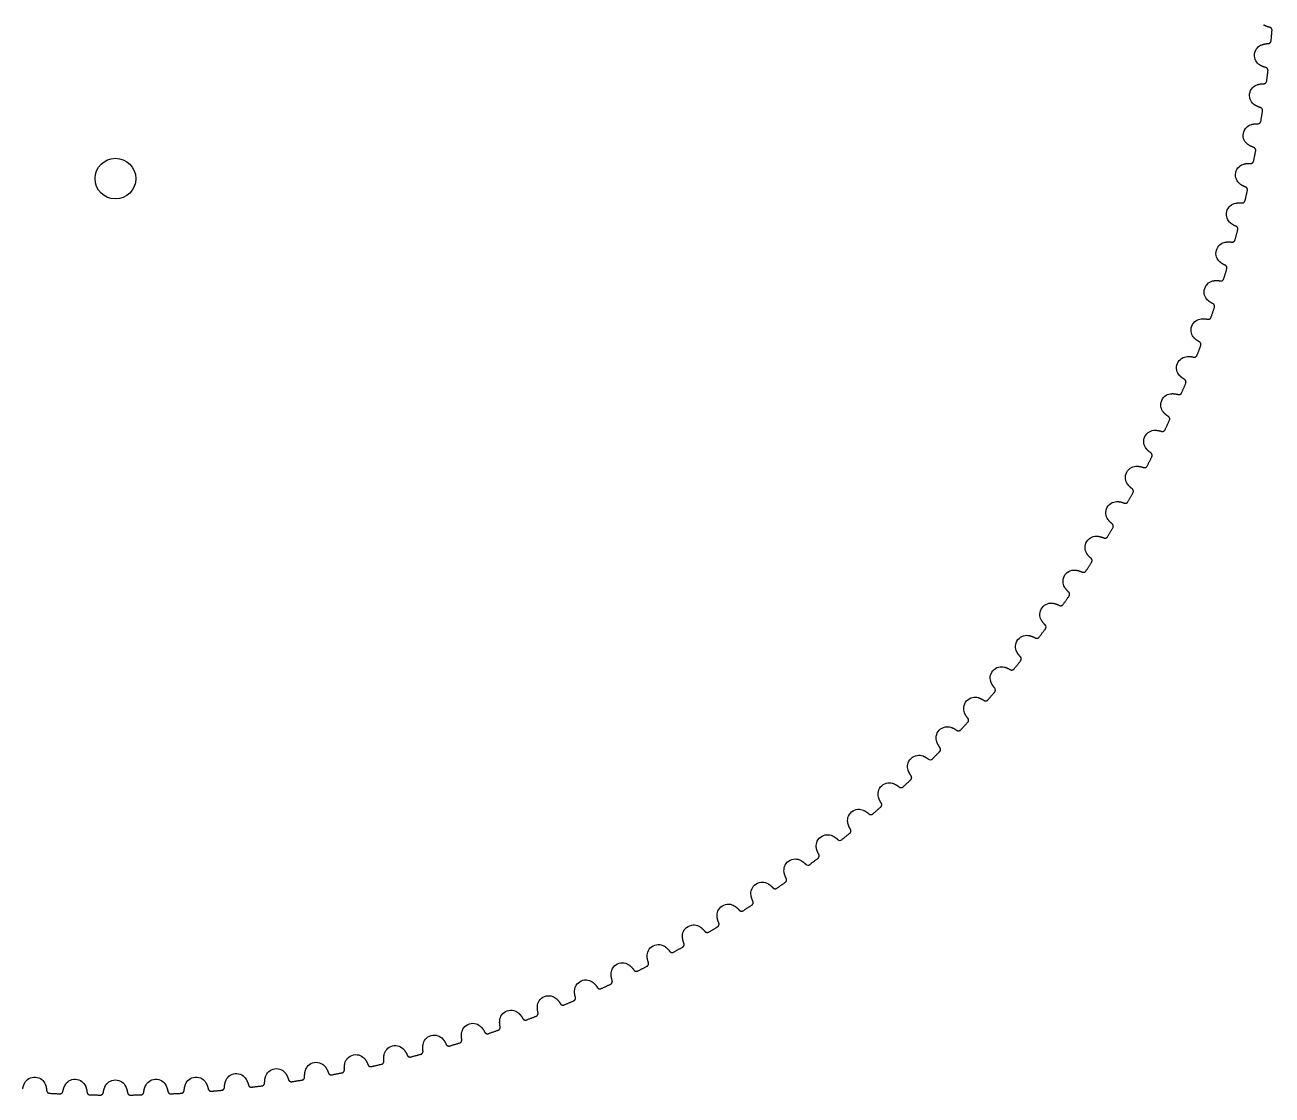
# Model space of a CAD drawing. Extents: x 51 to 165, y 91 to 205.
# Drawn here: x 103.6 to 164.9, y 91.3 to 143.9 of the extents above; entities that cross this region are included whole.
import ezdxf

# ---------------------------------------------------------------- set-up
doc = ezdxf.new("R2010")
doc.units = 0
doc.layers.add('View', color=7, linetype='CONTINUOUS')

msp = doc.modelspace()

# ---------------------------------------------------------------- linework, layer by layer
at = {"layer": 'View'}
msp.add_circle((108.009, 136.3), 1, dxfattribs=at)
for points, degree in [([(164.736, 143.741), (164.579, 143.774), (164.44, 143.854)], 2), ([(164.811, 143.076), (164.855, 143.582)], 1), ([(164.355, 142.88), (164.506, 142.934), (164.666, 142.939)], 2), ([(164.543, 141.764), (164.387, 141.802), (164.25, 141.887)], 2), ([(164.594, 141.097), (164.656, 141.601)], 1), ([(164.131, 140.917), (164.284, 140.966), (164.445, 140.965)], 2), ([(164.28, 139.795), (164.126, 139.839), (163.992, 139.929)], 2), ([(164.308, 139.126), (164.388, 139.628)], 1), ([(163.839, 138.962), (163.994, 139.007), (164.154, 139)], 2), ([(163.949, 137.837), (163.796, 137.886), (163.666, 137.98)], 2), ([(163.954, 137.167), (164.051, 137.666)], 1), ([(163.479, 137.02), (163.635, 137.058), (163.795, 137.047)], 2), ([(163.55, 135.891), (163.399, 135.945), (163.272, 136.044)], 2), ([(163.531, 135.221), (163.645, 135.716)], 1), ([(163.052, 135.091), (163.209, 135.124), (163.369, 135.107)], 2), ([(163.083, 133.96), (162.934, 134.019), (162.811, 134.123)], 2), ([(163.041, 133.291), (163.172, 133.782)], 1), ([(162.557, 133.178), (162.716, 133.205), (162.875, 133.183)], 2), ([(162.549, 132.047), (162.402, 132.111), (162.282, 132.219)], 2), ([(162.484, 131.38), (162.632, 131.866)], 1), ([(161.996, 131.283), (162.155, 131.305), (162.314, 131.277)], 2), ([(161.948, 130.153), (161.804, 130.223), (161.688, 130.334)], 2), ([(161.86, 129.489), (162.025, 129.97)], 1), ([(161.37, 129.409), (161.529, 129.426), (161.686, 129.392)], 2), ([(161.282, 128.282), (161.14, 128.357), (161.028, 128.472)], 2), ([(160.678, 127.559), (160.838, 127.57), (160.994, 127.53)], 2), ([(161.171, 127.621), (161.353, 128.096)], 1), ([(160.551, 126.435), (160.412, 126.514), (160.304, 126.634)], 2), ([(159.922, 125.733), (160.082, 125.739), (160.237, 125.694)], 2), ([(160.416, 125.779), (160.615, 126.246)], 1), ([(159.756, 124.614), (159.619, 124.699), (159.516, 124.822)], 2), ([(159.103, 123.935), (159.263, 123.935), (159.416, 123.885)], 2), ([(159.599, 123.963), (159.813, 124.424)], 1), ([(158.898, 122.823), (158.764, 122.912), (158.665, 123.038)], 2), ([(158.718, 122.178), (158.948, 122.63)], 1), ([(158.221, 122.167), (158.382, 122.161), (158.532, 122.106)], 2), ([(157.978, 121.062), (157.847, 121.156), (157.753, 121.286)], 2), ([(157.775, 120.424), (158.022, 120.868)], 1), ([(157.279, 120.431), (157.439, 120.419), (157.588, 120.358)], 2), ([(156.997, 119.335), (156.87, 119.433), (156.78, 119.566)], 2), ([(156.772, 118.704), (157.034, 119.14)], 1), ([(156.276, 118.728), (156.436, 118.711), (156.582, 118.645)], 2), ([(155.956, 117.643), (155.833, 117.746), (155.747, 117.882)], 2), ([(155.709, 117.02), (155.986, 117.446)], 1), ([(155.214, 117.062), (155.374, 117.039), (155.518, 116.968)], 2), ([(154.857, 115.988), (154.737, 116.095), (154.657, 116.234)], 2), ([(154.096, 115.433), (154.254, 115.405), (154.395, 115.329)], 2), ([(154.589, 115.375), (154.88, 115.791)], 1), ([(153.701, 114.373), (153.585, 114.484), (153.509, 114.626)], 2), ([(153.411, 113.769), (153.717, 114.175)], 1), ([(153.717, 114.175), (153.762, 114.227), (153.754, 114.329), (153.701, 114.373)], 3), ([(152.92, 113.845), (153.077, 113.811), (153.216, 113.73)], 2), ([(152.489, 112.799), (152.377, 112.914), (152.306, 113.058)], 2), ([(152.498, 112.601), (152.545, 112.651), (152.54, 112.753), (152.489, 112.799)], 3), ([(151.691, 112.298), (151.846, 112.259), (151.982, 112.174)], 2), ([(152.178, 112.206), (152.498, 112.601)], 1), ([(150.892, 110.686), (151.225, 111.07)], 1), ([(151.223, 111.268), (151.115, 111.387), (151.049, 111.534)], 2), ([(151.225, 111.07), (151.274, 111.118), (151.272, 111.221), (151.223, 111.268)], 3), ([(150.407, 110.796), (150.562, 110.751), (150.695, 110.661)], 2), ([(149.904, 109.783), (149.8, 109.905), (149.74, 110.054)], 2), ([(149.9, 109.584), (149.95, 109.631), (149.952, 109.734), (149.904, 109.783)], 3), ([(149.073, 109.339), (149.225, 109.289), (149.355, 109.194)], 2), ([(149.553, 109.212), (149.9, 109.584)], 1), ([(148.534, 108.344), (148.435, 108.47), (148.38, 108.621)], 2), ([(147.688, 107.93), (147.839, 107.874), (147.965, 107.775)], 2), ([(148.164, 107.786), (148.523, 108.146)], 1), ([(148.523, 108.146), (148.575, 108.191), (148.581, 108.293), (148.534, 108.344)], 3), ([(147.965, 107.775), (148.016, 107.729), (148.118, 107.735), (148.164, 107.786)], 3), ([(146.725, 106.41), (147.097, 106.756)], 1), ([(147.115, 106.954), (147.02, 107.084), (146.97, 107.237)], 2), ([(146.255, 106.569), (146.404, 106.509), (146.526, 106.405)], 2), ([(146.526, 106.405), (146.576, 106.357), (146.678, 106.359), (146.725, 106.41)], 3), ([(145.648, 105.615), (145.558, 105.747), (145.513, 105.902)], 2), ([(144.775, 105.26), (144.922, 105.195), (145.041, 105.087)], 2), ([(145.041, 105.087), (145.088, 105.037), (145.191, 105.035), (145.24, 105.084)], 3), ([(145.24, 105.084), (145.623, 105.417)], 1), ([(144.136, 104.327), (144.05, 104.463), (144.011, 104.619)], 2), ([(143.251, 104.003), (143.395, 103.933), (143.51, 103.821)], 2), ([(143.51, 103.821), (143.556, 103.769), (143.658, 103.764), (143.709, 103.811)], 3), ([(143.709, 103.811), (144.104, 104.131)], 1), ([(142.579, 103.093), (142.498, 103.232), (142.465, 103.389)], 2), ([(141.683, 102.8), (141.825, 102.725), (141.936, 102.609)], 2), ([(141.936, 102.609), (141.98, 102.556), (142.082, 102.547), (142.134, 102.592)], 3), ([(142.134, 102.592), (142.54, 102.898)], 1), ([(140.98, 101.914), (140.904, 102.056), (140.876, 102.214)], 2), ([(140.075, 101.653), (140.214, 101.572), (140.321, 101.453)], 2), ([(140.518, 101.429), (140.935, 101.721)], 1), ([(138.427, 100.562), (138.564, 100.477), (138.666, 100.353)], 2), ([(138.863, 100.323), (139.289, 100.6)], 1), ([(139.341, 100.792), (139.27, 100.936), (139.248, 101.095)], 2), ([(137.664, 99.7271), (137.598, 99.8736), (137.581, 100.033)], 2), ([(136.743, 99.5296), (136.876, 99.4396), (136.974, 99.3127)], 2), ([(137.17, 99.2755), (137.605, 99.5372)], 1), ([(135.951, 98.7218), (135.89, 98.8705), (135.879, 99.0307)], 2), ([(134.204, 97.7768), (134.148, 97.9275), (134.142, 98.0881)], 2), ([(135.023, 98.5565), (135.153, 98.4619), (135.247, 98.3316)], 2), ([(135.441, 98.2877), (135.885, 98.5341)], 1), ([(133.271, 97.644), (133.397, 97.5449), (133.487, 97.4115)], 2), ([(133.679, 97.3608), (134.132, 97.5915)], 1), ([(132.424, 96.8934), (132.374, 97.046), (132.374, 97.2066)], 2), ([(130.615, 96.0726), (130.571, 96.2269), (130.576, 96.3874)], 2), ([(131.488, 96.7932), (131.61, 96.6898), (131.695, 96.5533)], 2), ([(131.885, 96.496), (132.346, 96.7107)], 1), ([(128.779, 95.3155), (128.74, 95.4712), (128.751, 95.6314)], 2), ([(129.676, 96.0052), (129.795, 95.8976), (129.875, 95.7582)], 2), ([(130.063, 95.6943), (130.531, 95.8928)], 1), ([(127.837, 95.2809), (127.953, 95.1692), (128.028, 95.0271)], 2), ([(128.214, 94.9566), (128.688, 95.1387)], 1), ([(125.975, 94.6212), (126.086, 94.5055), (126.156, 94.3609)], 2), ([(126.34, 94.284), (126.82, 94.4494)], 1), ([(126.917, 94.6229), (126.883, 94.7799), (126.9, 94.9397)], 2), ([(124.091, 94.0269), (124.198, 93.9074), (124.263, 93.7605)], 2), ([(124.443, 93.6772), (124.929, 93.8258)], 1), ([(125.032, 93.9957), (125.004, 94.1538), (125.026, 94.3129)], 2), ([(121.203, 92.9405), (121.185, 93.1002), (121.219, 93.2574)], 2), ([(122.187, 93.4987), (122.29, 93.3756), (122.349, 93.2264)], 2), ([(122.527, 93.1369), (123.018, 93.2684)], 1), ([(123.127, 93.4347), (123.104, 93.5937), (123.132, 93.7519)], 2), ([(118.329, 92.6432), (118.424, 92.5132), (118.473, 92.3602)], 2), ([(119.263, 92.5138), (119.251, 92.674), (119.29, 92.8299)], 2), ([(120.266, 93.0373), (120.364, 92.9106), (120.419, 92.7595)], 2), ([(120.593, 92.6639), (121.088, 92.7782)], 1), ([(113.37, 91.6431), (113.375, 91.8036), (113.43, 91.9546)], 2), ([(114.422, 92.0589), (114.507, 91.9226), (114.545, 91.7666)], 2), ([(115.344, 91.8647), (115.343, 92.0253), (115.393, 92.1781)], 2), ([(116.381, 92.317), (116.47, 92.1837), (116.514, 92.0291)], 2), ([(116.681, 91.9216), (117.183, 92.0011)], 1), ([(117.309, 92.155), (117.303, 92.3155), (117.347, 92.47)], 2), ([(118.644, 92.2586), (119.142, 92.3555)], 1), ([(103.45, 91.5729), (103.483, 91.7302), (103.563, 91.8694)], 2), ([(104.558, 91.7998), (104.618, 91.6508), (104.629, 91.4905)], 2), ([(104.77, 91.3505), (105.277, 91.3239)], 1), ([(105.432, 91.4484), (105.46, 91.6067), (105.535, 91.7486)], 2), ([(106.532, 91.7137), (106.597, 91.5669), (106.614, 91.4071)], 2), ([(107.418, 91.3931), (107.44, 91.5522), (107.51, 91.6967)], 2), ([(108.508, 91.6967), (108.578, 91.5522), (108.6, 91.3931)], 2), ([(109.405, 91.4071), (109.421, 91.5669), (109.486, 91.7137)], 2), ([(110.483, 91.7486), (110.558, 91.6067), (110.586, 91.4484)], 2), ([(110.741, 91.3239), (111.248, 91.3505)], 1), ([(111.389, 91.4905), (111.4, 91.6508), (111.46, 91.7998)], 2), ([(112.455, 91.8694), (112.535, 91.7302), (112.568, 91.5729)], 2), ([(112.727, 91.454), (113.234, 91.4982)], 1), ([(114.708, 91.6533), (115.213, 91.7152)], 1), ([(106.759, 91.2722), (107.268, 91.2633)], 1), ([(108.75, 91.2633), (109.259, 91.2722)], 1)]:
    msp.add_open_spline(points, degree=degree, dxfattribs=at)
for points, degree, knots in [([(164.855, 143.582), (164.86, 143.635), (164.826, 143.684), (164.789, 143.731), (164.736, 143.741)], 2, [0, 0, 0, 0.724386, 0.724386, 1.44877, 1.44877, 1.44877]), ([(164.25, 141.887), (164.18, 141.931), (164.108, 141.999), (164.058, 142.092), (164.007, 142.183), (163.98, 142.301), (163.992, 142.416), (164.004, 142.532), (164.055, 142.641), (164.124, 142.72), (164.193, 142.8), (164.277, 142.852), (164.355, 142.88)], 3, [0, 0, 0, 0, 0.558599, 0.558599, 0.558599, 1.1172, 1.1172, 1.1172, 1.6758, 1.6758, 1.6758, 2.2344, 2.2344, 2.2344, 2.2344]), ([(164.666, 142.939), (164.719, 142.941), (164.764, 142.98), (164.807, 143.023), (164.811, 143.076)], 2, [0, 0, 0, 0.724386, 0.724386, 1.44877, 1.44877, 1.44877]), ([(164.656, 141.601), (164.663, 141.654), (164.63, 141.704), (164.594, 141.752), (164.543, 141.764)], 2, [0, 0, 0, 0.724386, 0.724386, 1.44877, 1.44877, 1.44877]), ([(164.445, 140.965), (164.498, 140.965), (164.544, 141.003), (164.588, 141.044), (164.594, 141.097)], 2, [0, 0, 0, 0.724386, 0.724386, 1.44877, 1.44877, 1.44877]), ([(163.992, 139.929), (163.924, 139.975), (163.854, 140.045), (163.807, 140.139), (163.759, 140.233), (163.736, 140.351), (163.753, 140.466), (163.769, 140.581), (163.823, 140.688), (163.895, 140.765), (163.966, 140.843), (164.052, 140.891), (164.131, 140.917)], 3, [0, 0, 0, 0, 0.558599, 0.558599, 0.558599, 1.1172, 1.1172, 1.1172, 1.6758, 1.6758, 1.6758, 2.2344, 2.2344, 2.2344, 2.2344]), ([(164.388, 139.628), (164.396, 139.68), (164.366, 139.732), (164.331, 139.781), (164.28, 139.795)], 2, [0, 0, 0, 0.724386, 0.724386, 1.44877, 1.44877, 1.44877]), ([(163.666, 137.98), (163.599, 138.028), (163.532, 138.101), (163.488, 138.197), (163.443, 138.292), (163.425, 138.411), (163.446, 138.525), (163.465, 138.64), (163.523, 138.745), (163.598, 138.819), (163.672, 138.895), (163.76, 138.94), (163.839, 138.962)], 3, [0, 0, 0, 0, 0.558599, 0.558599, 0.558599, 1.1172, 1.1172, 1.1172, 1.6758, 1.6758, 1.6758, 2.2344, 2.2344, 2.2344, 2.2344]), ([(164.154, 139), (164.207, 138.998), (164.255, 139.034), (164.3, 139.074), (164.308, 139.126)], 2, [0, 0, 0, 0.724386, 0.724386, 1.44877, 1.44877, 1.44877]), ([(164.051, 137.666), (164.061, 137.718), (164.032, 137.77), (164, 137.821), (163.949, 137.837)], 2, [0, 0, 0, 0.724386, 0.724386, 1.44877, 1.44877, 1.44877]), ([(163.272, 136.044), (163.207, 136.095), (163.142, 136.169), (163.102, 136.267), (163.06, 136.364), (163.046, 136.483), (163.071, 136.597), (163.094, 136.71), (163.156, 136.813), (163.233, 136.885), (163.31, 136.958), (163.399, 137), (163.479, 137.02)], 3, [0, 0, 0, 0, 0.558599, 0.558599, 0.558599, 1.1172, 1.1172, 1.1172, 1.6758, 1.6758, 1.6758, 2.2344, 2.2344, 2.2344, 2.2344]), ([(163.795, 137.047), (163.848, 137.042), (163.897, 137.077), (163.944, 137.115), (163.954, 137.167)], 2, [0, 0, 0, 0.724386, 0.724386, 1.44877, 1.44877, 1.44877]), ([(163.645, 135.716), (163.658, 135.768), (163.631, 135.822), (163.6, 135.873), (163.55, 135.891)], 2, [0, 0, 0, 0.724386, 0.724386, 1.44877, 1.44877, 1.44877]), ([(162.811, 134.123), (162.747, 134.176), (162.685, 134.253), (162.648, 134.352), (162.61, 134.45), (162.6, 134.57), (162.629, 134.682), (162.656, 134.795), (162.722, 134.896), (162.801, 134.965), (162.88, 135.035), (162.971, 135.074), (163.052, 135.091)], 3, [0, 0, 0, 0, 0.558599, 0.558599, 0.558599, 1.1172, 1.1172, 1.1172, 1.6758, 1.6758, 1.6758, 2.2344, 2.2344, 2.2344, 2.2344]), ([(163.369, 135.107), (163.422, 135.1), (163.472, 135.133), (163.519, 135.169), (163.531, 135.221)], 2, [0, 0, 0, 0.724386, 0.724386, 1.44877, 1.44877, 1.44877]), ([(163.172, 133.782), (163.186, 133.834), (163.161, 133.888), (163.132, 133.941), (163.083, 133.96)], 2, [0, 0, 0, 0.724386, 0.724386, 1.44877, 1.44877, 1.44877]), ([(162.282, 132.219), (162.221, 132.274), (162.162, 132.353), (162.128, 132.453), (162.094, 132.553), (162.088, 132.673), (162.12, 132.784), (162.152, 132.896), (162.22, 132.995), (162.302, 133.061), (162.384, 133.128), (162.476, 133.164), (162.557, 133.178)], 3, [0, 0, 0, 0, 0.558599, 0.558599, 0.558599, 1.1172, 1.1172, 1.1172, 1.6758, 1.6758, 1.6758, 2.2344, 2.2344, 2.2344, 2.2344]), ([(162.875, 133.183), (162.927, 133.174), (162.978, 133.206), (163.027, 133.24), (163.041, 133.291)], 2, [0, 0, 0, 0.724386, 0.724386, 1.44877, 1.44877, 1.44877]), ([(162.632, 131.866), (162.648, 131.917), (162.625, 131.972), (162.598, 132.026), (162.549, 132.047)], 2, [0, 0, 0, 0.724386, 0.724386, 1.44877, 1.44877, 1.44877]), ([(161.688, 130.334), (161.628, 130.392), (161.572, 130.473), (161.542, 130.574), (161.511, 130.675), (161.509, 130.795), (161.546, 130.905), (161.581, 131.016), (161.653, 131.112), (161.737, 131.175), (161.821, 131.239), (161.914, 131.272), (161.996, 131.283)], 3, [0, 0, 0, 0, 0.558599, 0.558599, 0.558599, 1.1172, 1.1172, 1.1172, 1.6758, 1.6758, 1.6758, 2.2344, 2.2344, 2.2344, 2.2344]), ([(162.314, 131.277), (162.366, 131.267), (162.418, 131.296), (162.468, 131.329), (162.484, 131.38)], 2, [0, 0, 0, 0.724386, 0.724386, 1.44877, 1.44877, 1.44877]), ([(162.025, 129.97), (162.043, 130.02), (162.022, 130.076), (161.996, 130.13), (161.948, 130.153)], 2, [0, 0, 0, 0.724386, 0.724386, 1.44877, 1.44877, 1.44877]), ([(161.028, 128.472), (160.971, 128.531), (160.918, 128.614), (160.891, 128.717), (160.863, 128.818), (160.866, 128.938), (160.906, 129.047), (160.945, 129.157), (161.021, 129.25), (161.107, 129.311), (161.193, 129.372), (161.287, 129.401), (161.37, 129.409)], 3, [0, 0, 0, 0, 0.558599, 0.558599, 0.558599, 1.1172, 1.1172, 1.1172, 1.6758, 1.6758, 1.6758, 2.2344, 2.2344, 2.2344, 2.2344]), ([(161.686, 129.392), (161.738, 129.38), (161.791, 129.408), (161.843, 129.439), (161.86, 129.489)], 2, [0, 0, 0, 0.724386, 0.724386, 1.44877, 1.44877, 1.44877]), ([(161.353, 128.096), (161.372, 128.145), (161.353, 128.202), (161.329, 128.257), (161.282, 128.282)], 2, [0, 0, 0, 0.724386, 0.724386, 1.44877, 1.44877, 1.44877]), ([(160.304, 126.634), (160.249, 126.695), (160.198, 126.78), (160.175, 126.883), (160.151, 126.985), (160.158, 127.106), (160.202, 127.213), (160.245, 127.321), (160.324, 127.412), (160.412, 127.469), (160.5, 127.527), (160.595, 127.553), (160.678, 127.559)], 3, [0, 0, 0, 0, 0.558599, 0.558599, 0.558599, 1.1172, 1.1172, 1.1172, 1.6758, 1.6758, 1.6758, 2.2344, 2.2344, 2.2344, 2.2344]), ([(160.994, 127.53), (161.045, 127.517), (161.099, 127.542), (161.152, 127.572), (161.171, 127.621)], 2, [0, 0, 0, 0.724386, 0.724386, 1.44877, 1.44877, 1.44877]), ([(160.615, 126.246), (160.636, 126.295), (160.619, 126.353), (160.598, 126.409), (160.551, 126.435)], 2, [0, 0, 0, 0.724386, 0.724386, 1.44877, 1.44877, 1.44877]), ([(159.516, 124.822), (159.463, 124.885), (159.415, 124.971), (159.396, 125.075), (159.376, 125.179), (159.386, 125.299), (159.434, 125.404), (159.481, 125.511), (159.563, 125.599), (159.653, 125.653), (159.743, 125.708), (159.839, 125.731), (159.922, 125.733)], 3, [0, 0, 0, 0, 0.558599, 0.558599, 0.558599, 1.1172, 1.1172, 1.1172, 1.6758, 1.6758, 1.6758, 2.2344, 2.2344, 2.2344, 2.2344]), ([(160.237, 125.694), (160.288, 125.678), (160.343, 125.702), (160.396, 125.73), (160.416, 125.779)], 2, [0, 0, 0, 0.724386, 0.724386, 1.44877, 1.44877, 1.44877]), ([(159.813, 124.424), (159.836, 124.472), (159.821, 124.53), (159.801, 124.587), (159.756, 124.614)], 2, [0, 0, 0, 0.724386, 0.724386, 1.44877, 1.44877, 1.44877]), ([(158.665, 123.038), (158.614, 123.104), (158.57, 123.192), (158.554, 123.296), (158.537, 123.4), (158.552, 123.52), (158.604, 123.624), (158.654, 123.728), (158.739, 123.813), (158.831, 123.864), (158.923, 123.916), (159.02, 123.935), (159.103, 123.935)], 3, [0, 0, 0, 0, 0.558599, 0.558599, 0.558599, 1.1172, 1.1172, 1.1172, 1.6758, 1.6758, 1.6758, 2.2344, 2.2344, 2.2344, 2.2344]), ([(159.416, 123.885), (159.466, 123.868), (159.522, 123.89), (159.576, 123.915), (159.599, 123.963)], 2, [0, 0, 0, 0.724386, 0.724386, 1.44877, 1.44877, 1.44877]), ([(158.948, 122.63), (158.973, 122.678), (158.96, 122.736), (158.942, 122.794), (158.898, 122.823)], 2, [0, 0, 0, 0.724386, 0.724386, 1.44877, 1.44877, 1.44877]), ([(157.753, 121.286), (157.704, 121.353), (157.663, 121.442), (157.651, 121.547), (157.638, 121.652), (157.657, 121.771), (157.712, 121.873), (157.766, 121.976), (157.854, 122.058), (157.947, 122.106), (158.041, 122.154), (158.139, 122.17), (158.221, 122.167)], 3, [0, 0, 0, 0, 0.558599, 0.558599, 0.558599, 1.1172, 1.1172, 1.1172, 1.6758, 1.6758, 1.6758, 2.2344, 2.2344, 2.2344, 2.2344]), ([(158.532, 122.106), (158.582, 122.087), (158.639, 122.107), (158.694, 122.13), (158.718, 122.178)], 2, [0, 0, 0, 0.724386, 0.724386, 1.44877, 1.44877, 1.44877]), ([(158.022, 120.868), (158.048, 120.915), (158.036, 120.974), (158.021, 121.032), (157.978, 121.062)], 2, [0, 0, 0, 0.724386, 0.724386, 1.44877, 1.44877, 1.44877]), ([(156.78, 119.566), (156.733, 119.635), (156.695, 119.726), (156.687, 119.831), (156.677, 119.936), (156.701, 120.054), (156.759, 120.154), (156.817, 120.255), (156.907, 120.334), (157.003, 120.379), (157.098, 120.424), (157.196, 120.436), (157.279, 120.431)], 3, [0, 0, 0, 0, 0.558599, 0.558599, 0.558599, 1.1172, 1.1172, 1.1172, 1.6758, 1.6758, 1.6758, 2.2344, 2.2344, 2.2344, 2.2344]), ([(157.588, 120.358), (157.637, 120.338), (157.694, 120.356), (157.75, 120.377), (157.775, 120.424)], 2, [0, 0, 0, 0.724386, 0.724386, 1.44877, 1.44877, 1.44877]), ([(157.034, 119.14), (157.061, 119.185), (157.052, 119.244), (157.039, 119.303), (156.997, 119.335)], 2, [0, 0, 0, 0.724386, 0.724386, 1.44877, 1.44877, 1.44877]), ([(155.747, 117.882), (155.703, 117.952), (155.668, 118.044), (155.663, 118.15), (155.658, 118.255), (155.685, 118.372), (155.747, 118.47), (155.808, 118.569), (155.902, 118.645), (155.998, 118.686), (156.096, 118.728), (156.194, 118.737), (156.276, 118.728)], 3, [0, 0, 0, 0, 0.558599, 0.558599, 0.558599, 1.1172, 1.1172, 1.1172, 1.6758, 1.6758, 1.6758, 2.2344, 2.2344, 2.2344, 2.2344]), ([(156.582, 118.645), (156.63, 118.623), (156.688, 118.639), (156.745, 118.658), (156.772, 118.704)], 2, [0, 0, 0, 0.724386, 0.724386, 1.44877, 1.44877, 1.44877]), ([(154.657, 116.234), (154.615, 116.306), (154.583, 116.399), (154.582, 116.505), (154.58, 116.61), (154.612, 116.726), (154.677, 116.822), (154.741, 116.919), (154.837, 116.991), (154.936, 117.029), (155.034, 117.068), (155.133, 117.073), (155.214, 117.062)], 3, [0, 0, 0, 0, 0.558599, 0.558599, 0.558599, 1.1172, 1.1172, 1.1172, 1.6758, 1.6758, 1.6758, 2.2344, 2.2344, 2.2344, 2.2344]), ([(155.986, 117.446), (156.015, 117.491), (156.008, 117.55), (155.997, 117.609), (155.956, 117.643)], 2, [0, 0, 0, 0.724386, 0.724386, 1.44877, 1.44877, 1.44877]), ([(155.518, 116.968), (155.565, 116.944), (155.623, 116.958), (155.681, 116.976), (155.709, 117.02)], 2, [0, 0, 0, 0.724386, 0.724386, 1.44877, 1.44877, 1.44877]), ([(154.88, 115.791), (154.911, 115.834), (154.906, 115.894), (154.897, 115.953), (154.857, 115.988)], 2, [0, 0, 0, 0.724386, 0.724386, 1.44877, 1.44877, 1.44877]), ([(153.509, 114.626), (153.47, 114.699), (153.442, 114.793), (153.444, 114.899), (153.446, 115.004), (153.481, 115.119), (153.55, 115.213), (153.618, 115.307), (153.716, 115.376), (153.816, 115.41), (153.916, 115.445), (154.014, 115.448), (154.096, 115.433)], 3, [0, 0, 0, 0, 0.558599, 0.558599, 0.558599, 1.1172, 1.1172, 1.1172, 1.6758, 1.6758, 1.6758, 2.2344, 2.2344, 2.2344, 2.2344]), ([(154.395, 115.329), (154.442, 115.303), (154.501, 115.315), (154.558, 115.331), (154.589, 115.375)], 2, [0, 0, 0, 0.724386, 0.724386, 1.44877, 1.44877, 1.44877]), ([(152.306, 113.058), (152.27, 113.133), (152.245, 113.228), (152.251, 113.334), (152.256, 113.439), (152.296, 113.552), (152.368, 113.644), (152.439, 113.735), (152.539, 113.801), (152.64, 113.832), (152.741, 113.863), (152.839, 113.862), (152.92, 113.845)], 3, [0, 0, 0, 0, 0.558599, 0.558599, 0.558599, 1.1172, 1.1172, 1.1172, 1.6758, 1.6758, 1.6758, 2.2344, 2.2344, 2.2344, 2.2344]), ([(153.216, 113.73), (153.262, 113.703), (153.321, 113.713), (153.38, 113.726), (153.411, 113.769)], 2, [0, 0, 0, 0.724386, 0.724386, 1.44877, 1.44877, 1.44877]), ([(151.049, 111.534), (151.015, 111.61), (150.994, 111.706), (151.004, 111.811), (151.013, 111.916), (151.056, 112.028), (151.131, 112.117), (151.205, 112.206), (151.308, 112.268), (151.41, 112.295), (151.512, 112.323), (151.61, 112.319), (151.691, 112.298)], 3, [0, 0, 0, 0, 0.558599, 0.558599, 0.558599, 1.1172, 1.1172, 1.1172, 1.6758, 1.6758, 1.6758, 2.2344, 2.2344, 2.2344, 2.2344]), ([(151.982, 112.174), (152.027, 112.145), (152.086, 112.152), (152.145, 112.164), (152.178, 112.206)], 2, [0, 0, 0, 0.724386, 0.724386, 1.44877, 1.44877, 1.44877]), ([(149.74, 110.054), (149.709, 110.131), (149.69, 110.228), (149.704, 110.333), (149.717, 110.437), (149.764, 110.548), (149.842, 110.634), (149.919, 110.72), (150.024, 110.779), (150.127, 110.802), (150.23, 110.827), (150.328, 110.819), (150.407, 110.796)], 3, [0, 0, 0, 0, 0.558599, 0.558599, 0.558599, 1.1172, 1.1172, 1.1172, 1.6758, 1.6758, 1.6758, 2.2344, 2.2344, 2.2344, 2.2344]), ([(150.695, 110.661), (150.738, 110.631), (150.798, 110.636), (150.857, 110.646), (150.892, 110.686)], 2, [0, 0, 0, 0.724386, 0.724386, 1.44877, 1.44877, 1.44877]), ([(148.38, 108.621), (148.351, 108.699), (148.336, 108.796), (148.353, 108.901), (148.37, 109.005), (148.421, 109.114), (148.502, 109.197), (148.582, 109.281), (148.689, 109.335), (148.792, 109.355), (148.896, 109.376), (148.994, 109.365), (149.073, 109.339)], 3, [0, 0, 0, 0, 0.558599, 0.558599, 0.558599, 1.1172, 1.1172, 1.1172, 1.6758, 1.6758, 1.6758, 2.2344, 2.2344, 2.2344, 2.2344]), ([(149.355, 109.194), (149.398, 109.162), (149.458, 109.166), (149.517, 109.173), (149.553, 109.212)], 2, [0, 0, 0, 0.724386, 0.724386, 1.44877, 1.44877, 1.44877]), ([(146.97, 107.237), (146.945, 107.315), (146.933, 107.413), (146.954, 107.517), (146.974, 107.62), (147.029, 107.727), (147.113, 107.807), (147.196, 107.888), (147.305, 107.939), (147.408, 107.956), (147.513, 107.973), (147.61, 107.958), (147.688, 107.93)], 3, [0, 0, 0, 0, 0.558599, 0.558599, 0.558599, 1.1172, 1.1172, 1.1172, 1.6758, 1.6758, 1.6758, 2.2344, 2.2344, 2.2344, 2.2344]), ([(147.097, 106.756), (147.136, 106.792), (147.143, 106.852), (147.147, 106.912), (147.115, 106.954)], 2, [0, 0, 0, 0.724386, 0.724386, 1.44877, 1.44877, 1.44877]), ([(145.513, 105.902), (145.49, 105.981), (145.482, 106.08), (145.507, 106.182), (145.53, 106.285), (145.589, 106.39), (145.676, 106.467), (145.761, 106.545), (145.872, 106.593), (145.976, 106.605), (146.081, 106.619), (146.178, 106.601), (146.255, 106.569)], 3, [0, 0, 0, 0, 0.558599, 0.558599, 0.558599, 1.1172, 1.1172, 1.1172, 1.6758, 1.6758, 1.6758, 2.2344, 2.2344, 2.2344, 2.2344]), ([(145.623, 105.417), (145.663, 105.452), (145.673, 105.511), (145.679, 105.571), (145.648, 105.615)], 2, [0, 0, 0, 0.724386, 0.724386, 1.44877, 1.44877, 1.44877]), ([(144.011, 104.619), (143.991, 104.699), (143.986, 104.797), (144.014, 104.899), (144.041, 105.001), (144.103, 105.104), (144.193, 105.178), (144.281, 105.253), (144.393, 105.297), (144.498, 105.306), (144.604, 105.316), (144.7, 105.294), (144.775, 105.26)], 3, [0, 0, 0, 0, 0.558599, 0.558599, 0.558599, 1.1172, 1.1172, 1.1172, 1.6758, 1.6758, 1.6758, 2.2344, 2.2344, 2.2344, 2.2344]), ([(144.104, 104.131), (144.145, 104.164), (144.157, 104.223), (144.164, 104.282), (144.136, 104.327)], 2, [0, 0, 0, 0.724386, 0.724386, 1.44877, 1.44877, 1.44877]), ([(142.465, 103.389), (142.447, 103.47), (142.446, 103.568), (142.477, 103.669), (142.508, 103.77), (142.574, 103.871), (142.666, 103.942), (142.757, 104.014), (142.87, 104.053), (142.976, 104.058), (143.081, 104.065), (143.176, 104.04), (143.251, 104.003)], 3, [0, 0, 0, 0, 0.558599, 0.558599, 0.558599, 1.1172, 1.1172, 1.1172, 1.6758, 1.6758, 1.6758, 2.2344, 2.2344, 2.2344, 2.2344]), ([(142.54, 102.898), (142.583, 102.93), (142.596, 102.988), (142.606, 103.047), (142.579, 103.093)], 2, [0, 0, 0, 0.724386, 0.724386, 1.44877, 1.44877, 1.44877]), ([(140.876, 102.214), (140.862, 102.295), (140.864, 102.394), (140.899, 102.494), (140.933, 102.593), (141.002, 102.691), (141.096, 102.759), (141.19, 102.828), (141.305, 102.863), (141.41, 102.865), (141.516, 102.868), (141.61, 102.839), (141.683, 102.8)], 3, [0, 0, 0, 0, 0.558599, 0.558599, 0.558599, 1.1172, 1.1172, 1.1172, 1.6758, 1.6758, 1.6758, 2.2344, 2.2344, 2.2344, 2.2344]), ([(140.935, 101.721), (140.978, 101.751), (140.994, 101.809), (141.006, 101.868), (140.98, 101.914)], 2, [0, 0, 0, 0.724386, 0.724386, 1.44877, 1.44877, 1.44877]), ([(139.248, 101.095), (139.236, 101.177), (139.242, 101.275), (139.28, 101.374), (139.318, 101.472), (139.39, 101.568), (139.487, 101.632), (139.583, 101.698), (139.699, 101.729), (139.804, 101.727), (139.91, 101.726), (140.003, 101.694), (140.075, 101.653)], 3, [0, 0, 0, 0, 0.558599, 0.558599, 0.558599, 1.1172, 1.1172, 1.1172, 1.6758, 1.6758, 1.6758, 2.2344, 2.2344, 2.2344, 2.2344]), ([(140.321, 101.453), (140.356, 101.412), (140.415, 101.403), (140.475, 101.398), (140.518, 101.429)], 2, [0, 0, 0, 0.724386, 0.724386, 1.44877, 1.44877, 1.44877]), ([(137.581, 100.033), (137.572, 100.116), (137.582, 100.214), (137.623, 100.311), (137.664, 100.408), (137.74, 100.501), (137.839, 100.562), (137.937, 100.624), (138.054, 100.651), (138.159, 100.646), (138.265, 100.641), (138.357, 100.606), (138.427, 100.562)], 3, [0, 0, 0, 0, 0.558599, 0.558599, 0.558599, 1.1172, 1.1172, 1.1172, 1.6758, 1.6758, 1.6758, 2.2344, 2.2344, 2.2344, 2.2344]), ([(139.289, 100.6), (139.334, 100.629), (139.351, 100.686), (139.365, 100.744), (139.341, 100.792)], 2, [0, 0, 0, 0.724386, 0.724386, 1.44877, 1.44877, 1.44877]), ([(138.666, 100.353), (138.7, 100.312), (138.759, 100.301), (138.818, 100.294), (138.863, 100.323)], 2, [0, 0, 0, 0.724386, 0.724386, 1.44877, 1.44877, 1.44877]), ([(135.879, 99.0307), (135.873, 99.1132), (135.885, 99.211), (135.931, 99.3066), (135.975, 99.402), (136.054, 99.4926), (136.155, 99.5501), (136.255, 99.6086), (136.373, 99.6319), (136.478, 99.6226), (136.583, 99.614), (136.674, 99.576), (136.743, 99.5296)], 3, [0, 0, 0, 0, 0.558599, 0.558599, 0.558599, 1.1172, 1.1172, 1.1172, 1.6758, 1.6758, 1.6758, 2.2344, 2.2344, 2.2344, 2.2344]), ([(136.974, 99.3127), (137.006, 99.2703), (137.065, 99.2571), (137.124, 99.2479), (137.17, 99.2755)], 2, [0, 0, 0, 0.724386, 0.724386, 1.44877, 1.44877, 1.44877]), ([(137.605, 99.5372), (137.651, 99.5644), (137.671, 99.621), (137.686, 99.6789), (137.664, 99.7271)], 2, [0, 0, 0, 0.724386, 0.724386, 1.44877, 1.44877, 1.44877]), ([(135.885, 98.5341), (135.932, 98.5596), (135.954, 98.6155), (135.972, 98.6728), (135.951, 98.7218)], 2, [0, 0, 0, 0.724386, 0.724386, 1.44877, 1.44877, 1.44877]), ([(134.142, 98.0881), (134.139, 98.1708), (134.155, 98.268), (134.204, 98.362), (134.251, 98.4558), (134.334, 98.5436), (134.436, 98.5976), (134.539, 98.6525), (134.657, 98.6717), (134.762, 98.6587), (134.867, 98.6464), (134.956, 98.6053), (135.023, 98.5565)], 3, [0, 0, 0, 0, 0.558599, 0.558599, 0.558599, 1.1172, 1.1172, 1.1172, 1.6758, 1.6758, 1.6758, 2.2344, 2.2344, 2.2344, 2.2344]), ([(135.247, 98.3316), (135.278, 98.2881), (135.336, 98.2729), (135.395, 98.2617), (135.441, 98.2877)], 2, [0, 0, 0, 0.724386, 0.724386, 1.44877, 1.44877, 1.44877]), ([(132.374, 97.2066), (132.374, 97.2894), (132.393, 97.386), (132.445, 97.4782), (132.496, 97.5703), (132.581, 97.6552), (132.686, 97.7055), (132.79, 97.7569), (132.909, 97.7719), (133.013, 97.7553), (133.118, 97.7393), (133.206, 97.6951), (133.271, 97.644)], 3, [0, 0, 0, 0, 0.558599, 0.558599, 0.558599, 1.1172, 1.1172, 1.1172, 1.6758, 1.6758, 1.6758, 2.2344, 2.2344, 2.2344, 2.2344]), ([(134.132, 97.5915), (134.179, 97.6154), (134.203, 97.6705), (134.223, 97.7271), (134.204, 97.7768)], 2, [0, 0, 0, 0.724386, 0.724386, 1.44877, 1.44877, 1.44877]), ([(130.576, 96.3874), (130.579, 96.4701), (130.601, 96.566), (130.656, 96.6564), (130.71, 96.7466), (130.799, 96.8285), (130.905, 96.8752), (131.011, 96.9229), (131.131, 96.9336), (131.234, 96.9135), (131.338, 96.8939), (131.424, 96.8466), (131.488, 96.7932)], 3, [0, 0, 0, 0, 0.558599, 0.558599, 0.558599, 1.1172, 1.1172, 1.1172, 1.6758, 1.6758, 1.6758, 2.2344, 2.2344, 2.2344, 2.2344]), ([(132.346, 96.7107), (132.394, 96.7329), (132.42, 96.7872), (132.442, 96.8431), (132.424, 96.8934)], 2, [0, 0, 0, 0.724386, 0.724386, 1.44877, 1.44877, 1.44877]), ([(133.487, 97.4115), (133.516, 97.3669), (133.573, 97.3497), (133.632, 97.3364), (133.679, 97.3608)], 2, [0, 0, 0, 0.724386, 0.724386, 1.44877, 1.44877, 1.44877]), ([(131.695, 96.5533), (131.723, 96.5078), (131.779, 96.4886), (131.837, 96.4732), (131.885, 96.496)], 2, [0, 0, 0, 0.724386, 0.724386, 1.44877, 1.44877, 1.44877]), ([(128.751, 95.6314), (128.756, 95.714), (128.782, 95.8091), (128.84, 95.8975), (128.897, 95.9857), (128.988, 96.0645), (129.096, 96.1074), (129.204, 96.1514), (129.324, 96.158), (129.426, 96.1342), (129.53, 96.111), (129.614, 96.0607), (129.676, 96.0052)], 3, [0, 0, 0, 0, 0.558599, 0.558599, 0.558599, 1.1172, 1.1172, 1.1172, 1.6758, 1.6758, 1.6758, 2.2344, 2.2344, 2.2344, 2.2344]), ([(129.875, 95.7582), (129.901, 95.7118), (129.957, 95.6906), (130.014, 95.6732), (130.063, 95.6943)], 2, [0, 0, 0, 0.724386, 0.724386, 1.44877, 1.44877, 1.44877]), ([(130.531, 95.8928), (130.58, 95.9133), (130.607, 95.9667), (130.631, 96.0218), (130.615, 96.0726)], 2, [0, 0, 0, 0.724386, 0.724386, 1.44877, 1.44877, 1.44877]), ([(126.9, 94.9397), (126.908, 95.022), (126.938, 95.1161), (126.999, 95.2024), (127.059, 95.2886), (127.153, 95.3641), (127.262, 95.4033), (127.371, 95.4435), (127.491, 95.4459), (127.593, 95.4186), (127.695, 95.3918), (127.778, 95.3385), (127.837, 95.2809)], 3, [0, 0, 0, 0, 0.558599, 0.558599, 0.558599, 1.1172, 1.1172, 1.1172, 1.6758, 1.6758, 1.6758, 2.2344, 2.2344, 2.2344, 2.2344]), ([(128.028, 95.0271), (128.052, 94.9798), (128.107, 94.9567), (128.164, 94.9373), (128.214, 94.9566)], 2, [0, 0, 0, 0.724386, 0.724386, 1.44877, 1.44877, 1.44877]), ([(128.688, 95.1387), (128.738, 95.1575), (128.767, 95.2099), (128.793, 95.2641), (128.779, 95.3155)], 2, [0, 0, 0, 0.724386, 0.724386, 1.44877, 1.44877, 1.44877]), ([(125.026, 94.3129), (125.037, 94.3949), (125.07, 94.4879), (125.134, 94.572), (125.197, 94.6561), (125.294, 94.7283), (125.404, 94.7636), (125.514, 94.8), (125.635, 94.7982), (125.735, 94.7673), (125.837, 94.737), (125.918, 94.6809), (125.975, 94.6212)], 3, [0, 0, 0, 0, 0.558599, 0.558599, 0.558599, 1.1172, 1.1172, 1.1172, 1.6758, 1.6758, 1.6758, 2.2344, 2.2344, 2.2344, 2.2344]), ([(126.82, 94.4494), (126.87, 94.4664), (126.901, 94.5178), (126.929, 94.5711), (126.917, 94.6229)], 2, [0, 0, 0, 0.724386, 0.724386, 1.44877, 1.44877, 1.44877]), ([(123.132, 93.7519), (123.146, 93.8334), (123.182, 93.9252), (123.249, 94.0071), (123.315, 94.0889), (123.413, 94.1577), (123.525, 94.1891), (123.637, 94.2216), (123.757, 94.2156), (123.856, 94.1813), (123.956, 94.1474), (124.035, 94.0885), (124.091, 94.0269)], 3, [0, 0, 0, 0, 0.558599, 0.558599, 0.558599, 1.1172, 1.1172, 1.1172, 1.6758, 1.6758, 1.6758, 2.2344, 2.2344, 2.2344, 2.2344]), ([(124.929, 93.8258), (124.98, 93.841), (125.013, 93.8912), (125.042, 93.9435), (125.032, 93.9957)], 2, [0, 0, 0, 0.724386, 0.724386, 1.44877, 1.44877, 1.44877]), ([(126.156, 94.3609), (126.179, 94.3128), (126.233, 94.2877), (126.289, 94.2664), (126.34, 94.284)], 2, [0, 0, 0, 0.724386, 0.724386, 1.44877, 1.44877, 1.44877]), ([(119.29, 92.8299), (119.309, 92.9102), (119.352, 92.9993), (119.424, 93.0763), (119.496, 93.1533), (119.599, 93.215), (119.713, 93.2386), (119.826, 93.2633), (119.946, 93.2489), (120.042, 93.2077), (120.14, 93.1669), (120.215, 93.1027), (120.266, 93.0373)], 3, [0, 0, 0, 0, 0.558599, 0.558599, 0.558599, 1.1172, 1.1172, 1.1172, 1.6758, 1.6758, 1.6758, 2.2344, 2.2344, 2.2344, 2.2344]), ([(121.219, 93.2574), (121.236, 93.3383), (121.275, 93.4288), (121.344, 93.5083), (121.413, 93.5877), (121.514, 93.653), (121.627, 93.6806), (121.74, 93.7092), (121.86, 93.699), (121.958, 93.6612), (122.057, 93.6238), (122.134, 93.5623), (122.187, 93.4987)], 3, [0, 0, 0, 0, 0.558599, 0.558599, 0.558599, 1.1172, 1.1172, 1.1172, 1.6758, 1.6758, 1.6758, 2.2344, 2.2344, 2.2344, 2.2344]), ([(122.349, 93.2264), (122.369, 93.1768), (122.421, 93.148), (122.476, 93.1228), (122.527, 93.1369)], 2, [0, 0, 0, 0.724386, 0.724386, 1.44877, 1.44877, 1.44877]), ([(123.018, 93.2684), (123.069, 93.2819), (123.104, 93.3309), (123.135, 93.3822), (123.127, 93.4347)], 2, [0, 0, 0, 0.724386, 0.724386, 1.44877, 1.44877, 1.44877]), ([(124.263, 93.7605), (124.284, 93.7116), (124.337, 93.6846), (124.393, 93.6613), (124.443, 93.6772)], 2, [0, 0, 0, 0.724386, 0.724386, 1.44877, 1.44877, 1.44877]), ([(115.393, 92.1781), (115.418, 92.2569), (115.466, 92.3428), (115.544, 92.4145), (115.621, 92.4863), (115.728, 92.5407), (115.843, 92.5563), (115.958, 92.573), (116.076, 92.5503), (116.17, 92.5025), (116.265, 92.455), (116.335, 92.3857), (116.381, 92.317)], 3, [0, 0, 0, 0, 0.558599, 0.558599, 0.558599, 1.1172, 1.1172, 1.1172, 1.6758, 1.6758, 1.6758, 2.2344, 2.2344, 2.2344, 2.2344]), ([(117.347, 92.47), (117.369, 92.5496), (117.415, 92.6371), (117.49, 92.7115), (117.564, 92.786), (117.67, 92.8441), (117.784, 92.8637), (117.898, 92.8844), (118.017, 92.8658), (118.112, 92.8213), (118.208, 92.7771), (118.281, 92.7103), (118.329, 92.6432)], 3, [0, 0, 0, 0, 0.558599, 0.558599, 0.558599, 1.1172, 1.1172, 1.1172, 1.6758, 1.6758, 1.6758, 2.2344, 2.2344, 2.2344, 2.2344]), ([(120.419, 92.7595), (120.436, 92.7093), (120.488, 92.6787), (120.541, 92.6516), (120.593, 92.6639)], 2, [0, 0, 0, 0.724386, 0.724386, 1.44877, 1.44877, 1.44877]), ([(121.088, 92.7782), (121.14, 92.7898), (121.176, 92.8376), (121.209, 92.8877), (121.203, 92.9405)], 2, [0, 0, 0, 0.724386, 0.724386, 1.44877, 1.44877, 1.44877]), ([(103.563, 91.8694), (103.604, 91.9411), (103.669, 92.0151), (103.76, 92.0691), (103.85, 92.1234), (103.967, 92.1542), (104.082, 92.1456), (104.198, 92.1381), (104.309, 92.0913), (104.391, 92.025), (104.473, 91.9589), (104.527, 91.8766), (104.558, 91.7998)], 3, [0, 0, 0, 0, 0.558599, 0.558599, 0.558599, 1.1172, 1.1172, 1.1172, 1.6758, 1.6758, 1.6758, 2.2344, 2.2344, 2.2344, 2.2344]), ([(105.535, 91.7486), (105.574, 91.8217), (105.636, 91.898), (105.725, 91.9551), (105.813, 92.0125), (105.929, 92.0474), (106.044, 92.0428), (106.16, 92.0393), (106.273, 91.9964), (106.357, 91.933), (106.442, 91.8698), (106.499, 91.7894), (106.532, 91.7137)], 3, [0, 0, 0, 0, 0.558599, 0.558599, 0.558599, 1.1172, 1.1172, 1.1172, 1.6758, 1.6758, 1.6758, 2.2344, 2.2344, 2.2344, 2.2344]), ([(107.51, 91.6967), (107.546, 91.7711), (107.606, 91.8495), (107.693, 91.9097), (107.779, 91.9701), (107.893, 92.009), (108.009, 92.0085), (108.125, 92.009), (108.239, 91.9701), (108.325, 91.9097), (108.412, 91.8495), (108.472, 91.7711), (108.508, 91.6967)], 3, [0, 0, 0, 0, 0.558599, 0.558599, 0.558599, 1.1172, 1.1172, 1.1172, 1.6758, 1.6758, 1.6758, 2.2344, 2.2344, 2.2344, 2.2344]), ([(109.486, 91.7137), (109.519, 91.7894), (109.576, 91.8698), (109.661, 91.933), (109.745, 91.9964), (109.858, 92.0393), (109.974, 92.0428), (110.09, 92.0474), (110.205, 92.0125), (110.293, 91.9551), (110.382, 91.898), (110.444, 91.8217), (110.483, 91.7486)], 3, [0, 0, 0, 0, 0.558599, 0.558599, 0.558599, 1.1172, 1.1172, 1.1172, 1.6758, 1.6758, 1.6758, 2.2344, 2.2344, 2.2344, 2.2344]), ([(111.46, 91.7998), (111.491, 91.8766), (111.545, 91.9589), (111.627, 92.025), (111.709, 92.0913), (111.82, 92.1381), (111.936, 92.1456), (112.051, 92.1542), (112.168, 92.1234), (112.258, 92.0691), (112.349, 92.0151), (112.414, 91.9411), (112.455, 91.8694)], 3, [0, 0, 0, 0, 0.558599, 0.558599, 0.558599, 1.1172, 1.1172, 1.1172, 1.6758, 1.6758, 1.6758, 2.2344, 2.2344, 2.2344, 2.2344]), ([(113.43, 91.9546), (113.458, 92.0324), (113.509, 92.1166), (113.589, 92.1856), (113.668, 92.2547), (113.778, 92.3053), (113.893, 92.3168), (114.008, 92.3295), (114.126, 92.3027), (114.218, 92.2517), (114.311, 92.2009), (114.378, 92.1292), (114.422, 92.0589)], 3, [0, 0, 0, 0, 0.558599, 0.558599, 0.558599, 1.1172, 1.1172, 1.1172, 1.6758, 1.6758, 1.6758, 2.2344, 2.2344, 2.2344, 2.2344]), ([(116.514, 92.0291), (116.528, 91.9778), (116.577, 91.9437), (116.629, 91.9129), (116.681, 91.9216)], 2, [0, 0, 0, 0.724386, 0.724386, 1.44877, 1.44877, 1.44877]), ([(117.183, 92.0011), (117.236, 92.0091), (117.275, 92.0542), (117.312, 92.1019), (117.309, 92.155)], 2, [0, 0, 0, 0.724386, 0.724386, 1.44877, 1.44877, 1.44877]), ([(118.473, 92.3602), (118.488, 92.3094), (118.539, 92.277), (118.591, 92.2481), (118.644, 92.2586)], 2, [0, 0, 0, 0.724386, 0.724386, 1.44877, 1.44877, 1.44877]), ([(119.142, 92.3555), (119.195, 92.3654), (119.233, 92.4119), (119.267, 92.4608), (119.263, 92.5138)], 2, [0, 0, 0, 0.724386, 0.724386, 1.44877, 1.44877, 1.44877]), ([(104.629, 91.4905), (104.632, 91.4374), (104.673, 91.3938), (104.717, 91.353), (104.77, 91.3505)], 2, [0, 0, 0, 0.724386, 0.724386, 1.44877, 1.44877, 1.44877]), ([(105.277, 91.3239), (105.33, 91.3208), (105.379, 91.3568), (105.424, 91.3959), (105.432, 91.4484)], 2, [0, 0, 0, 0.724386, 0.724386, 1.44877, 1.44877, 1.44877]), ([(106.614, 91.4071), (106.618, 91.3542), (106.661, 91.312), (106.706, 91.2728), (106.759, 91.2722)], 2, [0, 0, 0, 0.724386, 0.724386, 1.44877, 1.44877, 1.44877]), ([(107.268, 91.2633), (107.321, 91.262), (107.367, 91.2997), (107.412, 91.3403), (107.418, 91.3931)], 2, [0, 0, 0, 0.724386, 0.724386, 1.44877, 1.44877, 1.44877]), ([(108.6, 91.3931), (108.607, 91.3403), (108.651, 91.2997), (108.697, 91.262), (108.75, 91.2633)], 2, [0, 0, 0, 0.724386, 0.724386, 1.44877, 1.44877, 1.44877]), ([(109.259, 91.2722), (109.312, 91.2728), (109.357, 91.312), (109.4, 91.3542), (109.405, 91.4071)], 2, [0, 0, 0, 0.724386, 0.724386, 1.44877, 1.44877, 1.44877]), ([(110.586, 91.4484), (110.594, 91.3959), (110.64, 91.3568), (110.688, 91.3208), (110.741, 91.3239)], 2, [0, 0, 0, 0.724386, 0.724386, 1.44877, 1.44877, 1.44877]), ([(111.248, 91.3505), (111.301, 91.353), (111.345, 91.3938), (111.386, 91.4374), (111.389, 91.4905)], 2, [0, 0, 0, 0.724386, 0.724386, 1.44877, 1.44877, 1.44877]), ([(112.568, 91.5729), (112.578, 91.5208), (112.625, 91.4833), (112.674, 91.449), (112.727, 91.454)], 2, [0, 0, 0, 0.724386, 0.724386, 1.44877, 1.44877, 1.44877]), ([(113.234, 91.4982), (113.287, 91.5026), (113.329, 91.5449), (113.369, 91.5899), (113.37, 91.6431)], 2, [0, 0, 0, 0.724386, 0.724386, 1.44877, 1.44877, 1.44877]), ([(114.545, 91.7666), (114.557, 91.7148), (114.605, 91.679), (114.656, 91.6465), (114.708, 91.6533)], 2, [0, 0, 0, 0.724386, 0.724386, 1.44877, 1.44877, 1.44877]), ([(115.213, 91.7152), (115.266, 91.7213), (115.307, 91.7651), (115.345, 91.8115), (115.344, 91.8647)], 2, [0, 0, 0, 0.724386, 0.724386, 1.44877, 1.44877, 1.44877])]:
    msp.add_open_spline(points, degree=degree, knots=knots, dxfattribs=at)

doc.saveas('drawing.dxf')
